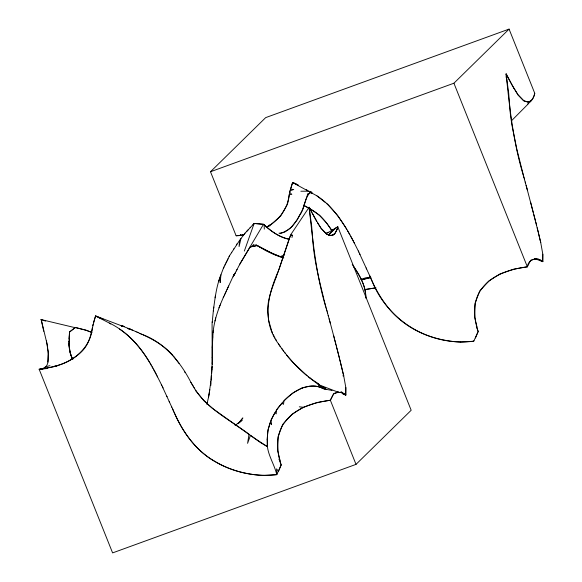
<?xml version="1.0" encoding="UTF-8"?>
<svg xmlns="http://www.w3.org/2000/svg" width="582" height="582" viewBox="0 0 582 582"><rect width="100%" height="100%" fill="white"/><g stroke="black" fill="none" stroke-linecap="round" stroke-linejoin="round"><path stroke-width="0.87" d="M69.185 340.325L69.571 331.98L75.325 327.491L86.238 330.292L92.043 332.518M212.226 357.77L212.277 346.93M212.212 362.681L212.226 357.559M69.374 348.974L68.952 341.285M212.204 363.532L212.212 362.739M342.842 393.985L345.759 395.105L345.817 387.568L343.736 375.95L339.895 359.982M534.996 258.692L542.744 261.674L542.802 254.138L540.722 242.519L535.775 222.193M365.794 298.166C366.151 285.529 358.999 274.478 352.248 264.381M284.678 231.614C291.597 228.835 296.253 221.524 299.766 215.085C305.143 208.05 304.175 197.56 310.955 191.696L310.948 193.231L312.054 193.159L311.85 192.22M75.151 327.637L69.607 331.922L69.527 334.221M345.759 394.887L345.81 387.51M542.744 261.456L542.802 254.181M343.736 375.95L343.751 375.448L342.856 375.848M540.722 242.519L540.736 242.017M212.27 347.316L213.092 332.431M68.931 344.908L70.48 354.278L72.786 359.567C69.913 353.958 68.902 347.505 69.134 341.27M69.105 341.707L69.236 339.379M68.96 344.391L69.032 343.009M69.258 339.11L69.294 338.411M69.36 337.291L69.513 334.555M157.526 376.867C146.555 354.416 131.11 332.94 107.779 322.268L95.608 315.968C91.527 327.724 91.738 340.63 82.87 350.335C71.608 362.353 55.166 367.562 39.132 369.199L112.602 552.9L356.017 464.371L411.176 410.259L337.764 226.711L328.495 232.385L325.403 233.637M316.855 195.807C332.809 205.926 345.497 225.452 354.511 243.436M39.132 369.199C43.97 369.876 48.342 365.598 48 360.578M48.037 360.069L48.139 351.746M211.804 369.519L211.957 367.22M212.154 366.413L211.681 373.469M210.815 381.996L211.826 369.126M211.943 367.402L212.204 363.474M211.513 375.812L211.186 380.293M210.786 385.546L210.997 382.818M212.568 338.462L212.714 336.694M213.07 332.708L213.238 330.845M211.23 377.1L211.266 376.67M213.201 331.231C214.867 316.208 220.956 302.225 227.402 288.708M211.564 373.033L211.593 372.669M240.955 238.555L239.624 240.308L239.078 246.572L240.955 238.555L245.044 233.164L254.152 223.459L263.493 224.296L264.163 224.761L264.293 229.104M68.974 338.579L69.571 331.98M212.226 364.361L212.074 323.876L213.39 310.315M172.585 408.87C181.286 429.589 194.395 449.806 214.372 461.046C232.887 472.351 255.243 477.109 276.763 474.636C274.224 463.468 266.28 452.898 267.284 441.483C267.407 436.747 267.349 431.786 268.833 427.239C270.943 418.938 275.119 411.227 280.684 404.737C290.2 392.661 307.405 380.883 322.937 388.463L321.373 387.707M212.212 322.559L212.314 321.431M220.942 274.755L220.178 282.597L220.069 277.083L223.415 268.171L229.577 255.68L239.624 240.308M267.182 439.264L268.026 429.785L270.419 422.139L271.459 424.685L270.95 420.24L275.002 412.696L276.224 413.867L276.37 410.223L276.887 409.386L281.921 403.181L283.521 404.352L283.958 400.772L287.959 397.113L293.212 392.763L302.145 387.925M213.325 310.955L213.82 307.063M208.982 394.676L210.859 381.617M210.386 385.51L210.437 385.146M213.674 308.14C215.078 297.671 216.46 287.042 220.069 277.083M215.107 297.817L215.464 295.314M208.509 397.317L209.476 391.868M208.923 395.054L208.589 396.975M209.709 390.58L209.869 389.685M92.291 328.001C90.632 347.854 72.932 362.375 54.315 366.325L56.941 366.187M92.705 325.782L93.098 324.218M45.52 321.082L41.075 319.554L75.282 327.717L74.678 327.339M215.013 320.951L215.173 320.1M302.604 209.615L307.907 193.515M309.304 209.658L309.675 207.89L309.115 207.294L290.68 234.786L278.596 270.492M506.064 77.282L506.66 74.46L506.1 73.863L508.653 92.844L510.276 113.177L511.789 124.439L516.911 149.567L524.004 177.685M207.185 403.05L208.552 397.15M206.872 404.381L207.236 402.839M93.578 322.603L95.608 315.968L129.968 329.005M241.792 235.375L236.117 235.768L210.502 171.741L265.668 117.629L509.075 29.1L534.749 93.28C533.92 97.58 531.395 101.632 527.656 104.025M291.96 237.492L292.535 235.092M534.749 93.28C534.029 97.078 532.224 101.239 528.07 102.097L523.574 100.642L518.111 94.968L511.403 84.019M215.733 317.867L215.376 318.958M356.017 464.371L330.365 400.241L332.889 395.156L334.272 393.425L335.356 392.988L337.866 392.217L341.496 392.624L345.883 394.974L340.979 391.555M371.651 279.978C387.234 320.937 430.302 346.777 473.748 341.205L478.164 331.529C473.552 317.772 472.424 301.192 481.467 289.087C492.11 274.544 510.254 269.139 527.35 266.811C528.332 258.801 537.506 256.771 542.868 261.544M263.522 475.516L276.763 474.636L281.179 464.96C276.566 451.203 275.439 434.623 284.482 422.517C295.125 407.975 313.269 402.562 330.365 400.241L333.675 393.708L338.375 392.275L337.495 392.028L339.641 392.406M500.265 273.846L513.942 269.088L527.35 266.811L530.66 260.278L535.36 258.845L534.48 258.597M278.632 270.39C267.989 294.397 261.413 320.886 278.552 343.991M273.707 283.812C270.485 292.622 267.414 301.832 267.727 311.305M233.215 276.836L234.022 274.384L228.464 286.431M289.065 239.224L278.873 269.735M219.378 306.867L218.956 307.834M296.216 183.876L292.601 182.537L289.88 191.296L287.493 204.217L280.779 215.864L270.565 225.067L266.207 227.206M273.729 283.747L276.174 277.134M218.963 280.037L218.468 281.346M475.458 338.011L478.164 331.529L476.323 326.335M244.338 251.068L254.152 223.459L263.493 224.296C270.986 231.01 279.418 237.652 289.523 239.304C279.964 237.383 271.234 231.636 264.163 224.856M277.621 273.162L278.414 270.979M289.596 237.783L289.079 239.173M332.075 390.653C330.714 389.685 324.64 389.867 324.058 387.961A1.346 1.033 -78.1 0 1 324.239 387.823L325.069 387.627L323.337 387.932L319.591 385.466M316.448 195.574L292.601 182.537L290.563 189.172L293.757 189.499L290.083 190.787L289.69 192.351L291.815 194.41L289.276 194.57C288.105 208.152 279.076 220.142 267.371 226.616M289.61 237.732L291 234.815M276.188 277.083L277.483 273.54M227.002 289.596L228.69 285.988M223.844 296.354L223.241 297.678M235.63 272.281L233.862 275.584L240.148 263.508L263.493 224.296M220.382 304.517L220.556 304.102M320.042 385.786L318.245 384.52L318.71 383.4L318.405 383.618C302.931 374.466 290.142 360.476 279.767 345.81M219.712 306.088L220.047 305.31M229.075 256.706L229.577 255.68M226.405 290.913L226.587 290.513M227.817 287.799L228.239 286.882M223.99 267.007L223.415 268.171M225.38 293.088L225.576 292.666M224.39 295.169L224.979 293.932M225.78 292.237L225.998 291.778M225.969 263.006L226.5 261.915M227.511 259.87L228.035 258.794M226.74 261.434L226.98 260.947M224.958 265.043L225.198 264.57M237.07 269.437L236.328 270.914M239.464 264.774L250.122 247.015L256.386 245.699M244.658 233.68L245.044 233.164M236.35 244.767L236.838 243.974M276.763 474.636L276.566 468.852L278.472 471.442L281.179 464.96L279.04 459.038L280.022 460.471L277.709 450.861L277.898 439.09L277.97 436.929L282.095 426.039L282.765 424.336L291.917 414.34L303.215 407.262M473.988 340.819L473.159 341.27L460.508 342.085M309.631 377.856L309.828 377.522L309.733 377.944L319.533 385.429M233.513 249.329L233.819 248.841M231.396 252.741L231.694 252.268M239.246 422.699L242.876 417.92L238.031 423.711M291.8 226.718L297.278 219.69L302.582 209.658M247.787 230.246L248.23 229.774M250.078 227.802L250.529 227.315M246.412 231.709L247.335 230.719M252.93 224.761L253.963 223.655M511.491 120.772L528.223 103.938M310.955 191.696L307.594 195.101M238.627 423.216L242.141 420.211L235.063 425.384M210.502 171.741L453.916 83.211L509.075 29.1M336.25 227.642L328.292 235.288L333.421 229.417L332.366 230.036M332.635 235.666L334.606 233.884L331.085 235.528L326.589 234.073L321.126 228.399L318.296 223.881M283.427 256.167L282.059 257.288L272.805 253.599M291.669 226.856C288.301 230.014 282.845 233.782 279.011 233.171M328.692 232.269L325.527 233.586M323.694 388.172L325.353 388.747C323.228 388.259 327.804 389.54 325.003 389.518M500.2 273.831L488.902 280.91L479.75 290.913L474.956 303.498L474.701 317.43L477.007 327.04M240.526 234.953L240.155 235.193L240.773 234.815M239.755 235.434L238.722 235.71M42.384 369.104L45.658 366.755L49.95 365.663M254.152 223.459L253.97 223.975M531.424 100.606L528.07 102.097L523.909 100.933L518.111 94.968L515.448 90.719M334.439 234.037L331.085 235.528L326.924 234.364L321.126 228.399L317.554 222.702M284.7 254.807L279.986 256.706L269.291 252.071L257.186 245.568L255.571 245.83L256.218 244.6L255.192 245.924L253.185 246.266L254.043 244.324L250.544 247.263L250.122 247.015M364.681 289.669L375.987 287.784M325.2 389.511L326.291 389.314M280.037 233.418L285.587 231.607M360.876 279.338L365.969 277.745L370.188 277.287M244.375 234.539L239.086 235.506M243.625 234.721L241.479 235.223M302.589 388.048L302.094 387.91L309.209 386.339M309.057 386.368C312.687 385.713 316.652 385.808 320.566 387.379M330.365 400.241L316.957 402.518L303.28 407.276L299.308 406.811M375.317 287.945L365.161 289.487M47.229 368.515L40.893 369.112M54.184 366.573L40.594 369.068M240.875 235.354L236.117 235.768M371.025 277.694L369.104 277.723L361.466 279.826L370.632 277.709M300.858 191.231L309.02 191.18M322.144 387.117L323.33 387.888M535.978 258.917L538.481 259.194L542.744 261.674M339.932 392.457L341.496 392.624L345.759 395.105M460.442 342.078C440.443 341.037 420.488 335.05 404.315 323.068C388.179 311.275 377.136 293.714 369.57 275.439M263.457 475.509C244.214 474.541 225.161 468.888 209.229 457.947C193.195 446.692 181.569 429.938 174.025 412.012M121.282 325.847L124.235 326.538L121.638 325.694L123.122 326.262M121.369 325.855L123.064 326.255M75.325 327.491L85.83 330.147L91.636 332.351M322.734 387.256L321.584 386.775L323.374 387.292L320.071 385.808M323.832 388.259L325.112 388.58M283.107 257.637L282.059 257.288L283.79 257.826M283.143 257.972L273.613 254.37L265.698 250.573L257.186 245.568L272.762 253.585M322.159 387.139L322.872 387.357L322.355 387.263M132.769 330.22L127.458 328.415L131.452 329.652L129.844 328.954M292.462 235.397L291.487 235.063L292.411 235.615M295.598 184.094L298.551 185.156M98.613 317.525L103.043 319.118L95.608 315.968M318.245 384.52L338.855 392.45M142.51 334.599L130.775 329.354M295.962 183.977L292.601 182.537M135.417 331.369L135.868 331.573M139.622 333.282L141.171 333.988M136.981 332.075L138.058 332.569M141.863 334.301C164.619 342.587 180.435 361.837 191.172 382.832M143.157 334.897C154.23 339.895 164.837 346.203 172.905 355.398M308.671 208.058L303.418 205.184L308.998 208.24M309.573 208.596C319.162 213.485 326.32 221.764 331.973 230.748M324.159 389.14L323.25 388.652M310.177 208.938L319.547 215.224L326.48 222.87L331.798 230.501M267.182 439.315L267.48 444.663L266.985 446.409L260.205 442.385L212.408 408.346L203.882 400.772L196.01 390.973M306.27 189.703L307.747 190.554M109.285 323.134L110.762 323.985M119.463 328.983C131.83 337.211 141.382 348.727 148.977 361.4M254.625 438.29L266.985 446.409M323.112 387.772L323.497 388.041M254.596 438.268L250.493 435.263L247.59 443.339L249.045 434.223C230.574 420.408 208.785 409.713 195.545 390.187M325.251 202.383L317.037 195.959M326.349 203.242L327.455 204.107M327.753 204.347L337.604 215.391L345.963 227.969M308.373 376.838L308.998 377.347M305.215 374.073L293.35 362.819M307.114 375.732L305.666 374.473M43.752 331.289L41.155 319.423L41.438 319.678M292.833 362.28L287.777 356.562M174.636 357.61L179.103 363.488M173.48 356.126L174.345 357.232M282.452 349.433L281.586 348.342M284.613 352.459L285.129 353.128M286.73 355.195L287.261 355.886M327.019 311.115C316.361 277.359 312.992 242.25 309.115 207.294L318.128 223.619M282.954 350.117L283.609 351.07M278.4 343.766L279.52 345.439M279.033 344.711L280.364 346.705M184.741 371.942L185.221 372.713M46.458 340.965L48.066 351.215M190.845 382.323L195.923 390.842M191.842 383.902L192.657 385.197M513.797 88.071L506.1 73.863C509.65 108.354 513.353 142.903 523.64 176.346M353.274 265.996C359.734 275.475 365.874 285.922 365.802 297.511M315.131 218.817L316.63 221.218M513.971 88.348L515.114 90.188M276.305 340.325L275.628 339.139M193.289 386.288L192.737 385.342M194.701 388.732L193.995 387.51M274.515 337.211L274.951 337.967M348.683 232.785L349.877 234.895M350.779 236.481L352.554 239.617M151.989 366.733L152.891 368.326M153.794 369.912L155.569 373.047M346.246 228.479L346.857 229.555M149.261 361.909L149.872 362.986M347.476 230.639L348.08 231.716M150.491 364.07L151.094 365.147M511.011 83.27L508.617 78.686M310.628 210.189L310.875 210.669M312.134 213.077L312.367 213.521M313.633 215.951L314.775 218.134M506.587 74.802L507.097 75.776M507.613 76.759L508.115 77.726M311.13 211.157L311.632 212.117M312.592 213.958L313.116 214.954M353.441 241.304L352.867 240.17M156.456 374.735L155.881 373.6M358.832 252.006L353.972 242.374M161.84 385.437L156.987 375.805M358.316 250.988L370.123 276.632M161.33 384.418L173.582 411.038M272.114 332.053L271.809 331.238M274.115 336.352L273.344 334.708M272.201 332.249L272.587 333.071M171.603 406.723L171.821 407.196M366.143 267.946L366.602 268.949M169.158 401.376L169.617 402.38M360.018 254.494L359.45 253.235M371.01 278.582L371.331 279.28M163.033 387.925L162.465 386.666M166.801 396.204L167.027 396.698M269.772 226.136L269.262 224.979L269.517 225.561M72.386 359.421L69.556 350.597M453.916 83.211L527.35 266.811M271.59 330.612L268.688 320.537L267.727 311.348M530.624 202.252L531.075 203.976M333.639 335.683L334.09 337.407M524.287 178.718L524.571 179.743M525.495 183.148L523.822 177.015M526.426 186.553L525.168 181.955M526.717 187.608L536.044 223.27M327.302 312.148L327.586 313.174M328.51 316.579L326.837 310.446M329.441 319.984L328.183 315.379M329.732 321.038L334.526 339.066M526.099 185.36L527.357 189.95M329.114 318.791L330.372 323.381M326.313 308.445L326.655 309.777M335.087 341.241L335.377 342.362M531.228 204.544L531.795 206.734M531.933 207.272L532.792 210.604M532.93 211.15L533.221 212.263M533.81 214.547L534.363 216.693M534.487 217.181L535.353 220.556M334.81 340.164L334.948 340.703M334.243 337.975L335.945 344.58M336.236 345.693L339.626 358.919M336.52 346.807L335.668 343.489M336.825 347.978L338.513 354.554M323.374 296.973C318.776 278.545 314.215 259.965 312.84 240.97M324.421 301.076L324.065 299.679M324.53 301.491L324.727 302.269M325.483 305.215L324.923 303.04M536.197 223.852L536.611 225.489M537.208 227.809L537.623 229.446M338.789 355.624L343.627 375.499M325.789 306.408L326.051 307.427M323.541 297.635L323.803 298.661M538.183 231.789L537.717 229.825M538.474 233.011L540.292 240.715M41.155 319.423L47.229 344.668M47.906 362.099L48.422 353.98L47.862 349.571M309.115 207.294L311.668 226.252L312.803 240.453M47.717 348.458L47.295 345.184M337.131 229.49C331.704 238.649 337.094 231.083 337.764 226.711L337.131 229.512M325.593 388.922L325.025 388.798L325.593 388.922M318.914 384.877L318.543 384.731L318.914 384.877"/></g></svg>
